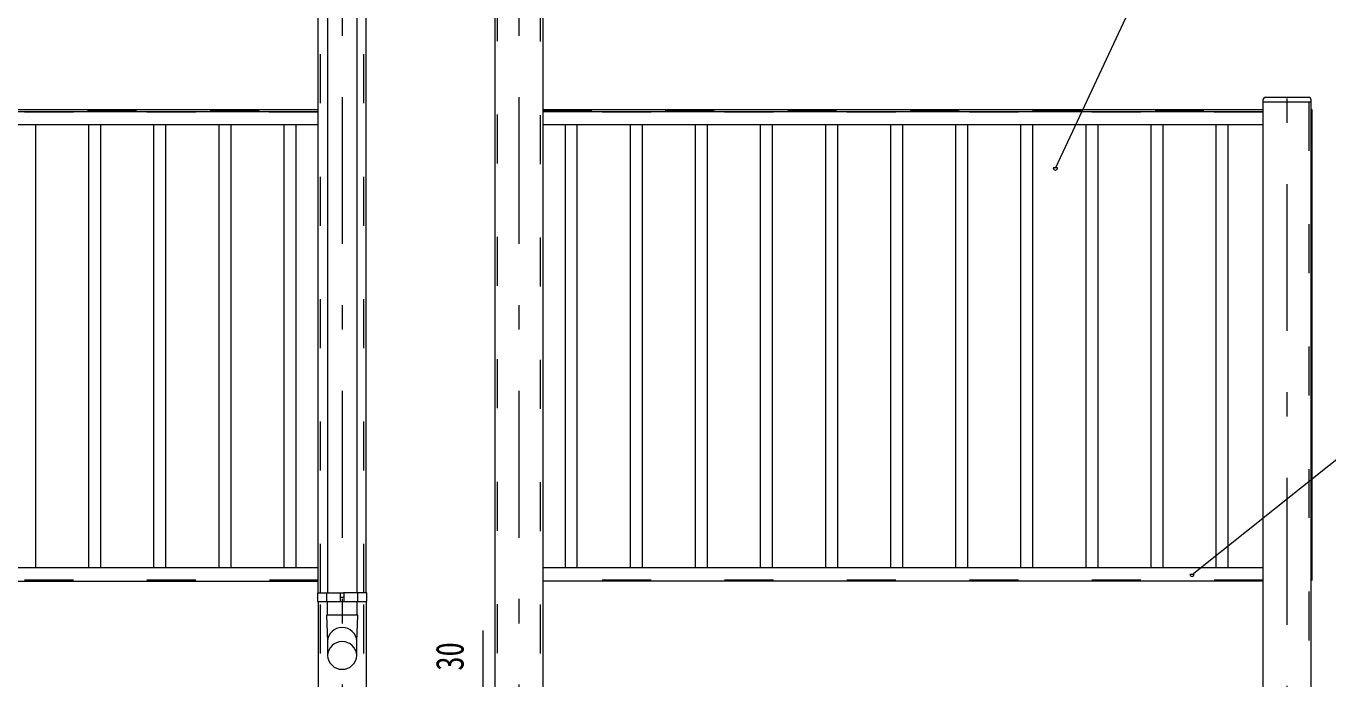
# Model space of a CAD drawing. Units: millimetres, scale not verified. Extents: x -34085 to 34091, y -14700 to 14700.
# Drawn here: x 21273 to 29780, y 1698 to 5966 of the extents above; entities that cross this region are included whole.
import ezdxf
from ezdxf.enums import TextEntityAlignment as Align

# ---------------------------------------------------------------- set-up
doc = ezdxf.new("R2010")
doc.units = ezdxf.units.MM
doc.header["$LTSCALE"] = 80
doc.linetypes.add('USER2', pattern=[10, 4, -6])
doc.linetypes.add('USER3', pattern=[24, 12, -5, 2, -5])
for name, color, linetype, lineweight in [('0-6_2-02BOLD', 7, 'Continuous', 18), ('0-7_2-12HIDDEN', 3, 'USER2', 18), ('0-8_2-22CENTER', 3, 'USER3', 18), ('0-9_2-42THIN', 4, 'Continuous', 18), ('0-A_2-52DIM', 3, 'Continuous', 18)]:
    doc.layers.add(name, color=color, linetype=linetype, lineweight=lineweight)
doc.styles.add('ＭＳ ゴシック', font='')
doc.styles.get('ＭＳ ゴシック').set_extended_font_data('MS Gothic')

msp = doc.modelspace()

# ---------------------------------------------------------------- linework, layer by layer
at = {"layer": '0-6_2-02BOLD'}
for p, q in [((23242.59, 8497.9), (23242.59, 2260.9)), ((23435.12, 8497.9), (23435.12, 2260.9)), ((23182.93, 2260.9), (23182.91, 7787.41)), ((23494.77, 2260.9), (23494.77, 7787.41)), ((24337.93, 1063.9), (24337.93, 7787.41)), ((24649.78, 7787.41), (24649.78, 1063.9)), ((29356.93, 5470.4), (29668.77, 5470.4)), ((29658.27, 5498.4), (29367.42, 5498.4)), ((29668.77, 5487.9), (29668.77, 657.9)), ((23182.92, 5417.9), (18475.77, 5417.9)), ((18475.77, 5406.7), (23182.92, 5406.7)), ((29356.93, 5417.9), (24649.78, 5417.9)), ((24649.78, 5406.7), (29356.93, 5406.7)), ((23182.92, 5319.2), (18475.77, 5319.2)), ((29356.93, 5319.2), (24649.78, 5319.2)), ((18475.77, 2426.8), (23182.93, 2426.8)), ((24649.78, 2426.8), (29356.92, 2426.8)), ((18475.77, 2337.9), (23182.93, 2337.9)), ((29356.92, 2337.9), (24649.78, 2337.9)), ((29668.77, 2343.5), (29675.6, 2343.5)), ((23177.32, 2260.9), (23346.78, 2260.9)), ((23236.98, 2260.9), (23236.98, 2204.9)), ((23328.17, 2204.9), (23328.17, 2260.9)), ((23328.17, 2232.9), (23349.52, 2232.9)), ((23349.52, 2260.9), (23349.52, 2204.9)), ((23440.67, 2204.9), (23440.67, 2260.9)), ((23182.92, 2204.9), (23182.91, 1063.9)), ((23242.57, 2115.78), (23242.57, 2204.9)), ((23435.06, 2204.9), (23435.06, 2115.78)), ((23494.77, 2204.9), (23494.76, 1063.9))]:
    msp.add_line(p, q, dxfattribs=at)
for points in [[(29668.87, 657.9), (29356.92, 657.9), (29356.93, 5487.9)], [(29675.6, 2343.5), (29675.6, 5417.9), (29668.77, 5417.9)], [(23177.32, 2260.9), (23177.32, 2204.9), (23286.79, 2204.9)], [(23286.79, 2204.9), (23500.37, 2204.9), (23500.37, 2260.9), (23346.78, 2260.9)], [(23435.08, 1851.51), (23435.08, 1941.96), (23442.08, 2115.79), (23235.58, 2115.79), (23242.59, 1941.96), (23242.59, 1851.51)]]:
    msp.add_lwpolyline(points, dxfattribs=at)
for centre, radius, start, end in [((29367.42, 5487.9), 10.5, 90, 180), ((29658.27, 5487.9), 10.5, 0, 90), ((23338.85, 1938.53), 96.43, 3.55867, 176.44133), ((23338.85, 1845.52), 96.43, 3.55867, 176.44133), ((23338.85, 1857.5), 96.44, 183.56303, 356.43697)]:
    msp.add_arc(centre, radius, start, end, dxfattribs=at)
at = {"layer": '0-7_2-12HIDDEN'}
for p, q in [((23197.63, 2260.9), (23197.62, 7787.41)), ((23480.07, 2260.9), (23480.07, 7787.41)), ((24352.63, 7787.41), (24352.63, 1063.9)), ((24635.08, 1063.9), (24635.08, 7787.41)), ((29654.07, 5470.4), (29654.07, 657.9)), ((18475.77, 5412.3), (23182.92, 5412.3)), ((23182.92, 5402.5), (18475.77, 5402.5)), ((24649.78, 5412.3), (29356.93, 5412.3)), ((29356.93, 5402.5), (24649.78, 5402.5)), ((29671.4, 5417.9), (29671.4, 2343.5)), ((23182.93, 2343.5), (18475.77, 2343.5)), ((29356.92, 2343.5), (24649.78, 2343.5)), ((23197.62, 1063.9), (23197.62, 2204.9)), ((23480.06, 1063.9), (23480.07, 2204.9))]:
    msp.add_line(p, q, dxfattribs=at)
at = {"layer": '0-8_2-22CENTER'}
for p, q in [((23338.85, 9341.41), (23338.85, -1281.07)), ((24493.85, 9341.41), (24493.85, -1281.07)), ((29512.85, 132.9), (29512.85, 5775.85))]:
    msp.add_line(p, q, dxfattribs=at)
at = {"layer": '0-9_2-42THIN'}
for p, q in [((21336.85, 2426.8), (21336.85, 5319.2)), ((21681.6, 5319.2), (21681.6, 2426.8)), ((21762.1, 2426.8), (21762.1, 5319.2)), ((22106.85, 5319.2), (22106.85, 2426.8)), ((22187.35, 2426.8), (22187.35, 5319.2)), ((22532.1, 5319.2), (22532.1, 2426.8)), ((22612.6, 2426.8), (22612.6, 5319.2)), ((22957.35, 5319.2), (22957.35, 2426.8)), ((23037.85, 2426.8), (23037.85, 5319.2)), ((24794.85, 5319.2), (24794.85, 2426.8)), ((24875.35, 2426.8), (24875.35, 5319.2)), ((25220.1, 5319.2), (25220.1, 2426.8)), ((25300.6, 2426.8), (25300.6, 5319.2)), ((25645.35, 5319.2), (25645.35, 2426.8)), ((25725.85, 2426.8), (25725.85, 5319.2)), ((26070.6, 5319.2), (26070.6, 2426.8)), ((26151.1, 2426.8), (26151.1, 5319.2)), ((26495.85, 5319.2), (26495.85, 2426.8)), ((26576.35, 2426.8), (26576.35, 5319.2)), ((26921.1, 5319.2), (26921.1, 2426.8)), ((27001.6, 2426.8), (27001.6, 5319.2)), ((27346.35, 5319.2), (27346.35, 2426.8)), ((27426.85, 2426.8), (27426.85, 5319.2)), ((27771.6, 5319.2), (27771.6, 2426.8)), ((27852.1, 2426.8), (27852.1, 5319.2)), ((28196.85, 5319.2), (28196.85, 2426.8)), ((28277.35, 2426.8), (28277.35, 5319.2)), ((28622.1, 5319.2), (28622.1, 2426.8)), ((28702.6, 2426.8), (28702.6, 5319.2)), ((29047.35, 5319.2), (29047.35, 2426.8)), ((29127.85, 2426.8), (29127.85, 5319.2))]:
    msp.add_line(p, q, dxfattribs=at)
at = {"layer": '0-A_2-52DIM'}
for p, q in [((29306.35, 7832.9), (27999.42, 5038.52)), ((28013.42, 5038.52), (27985.42, 5038.52)), ((28891.53, 2381.95), (30286.35, 3492.9)), ((28905.53, 2381.95), (28877.53, 2381.95)), ((24257.28, 2015.91), (24257.28, 1445.03))]:
    msp.add_line(p, q, dxfattribs=at)
for centre in [(27999.42, 5038.52), (28891.53, 2381.95)]:
    msp.add_arc(centre, 14, 180, 0, dxfattribs=at)

# ---------------------------------------------------------------- texts
at = {"layer": '0-A_2-52DIM', "color": 7, "style": 'ＭＳ ゴシック', "width": 0.75}
msp.add_text('30', height=182.3, rotation=90, dxfattribs=at).set_placement((24187.29, 1752.26), align=Align.BOTTOM_LEFT)

doc.saveas('drawing.dxf')
